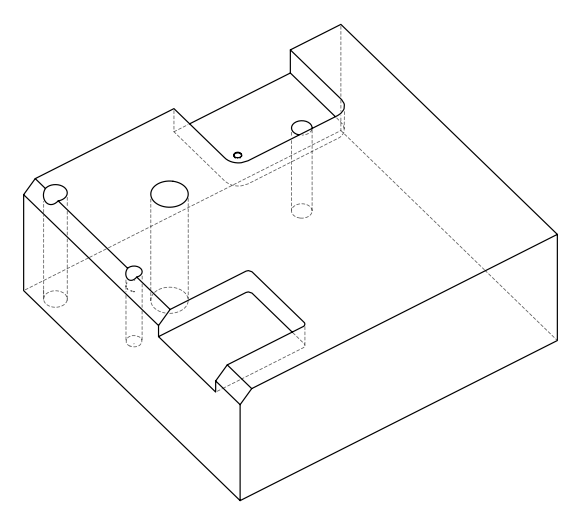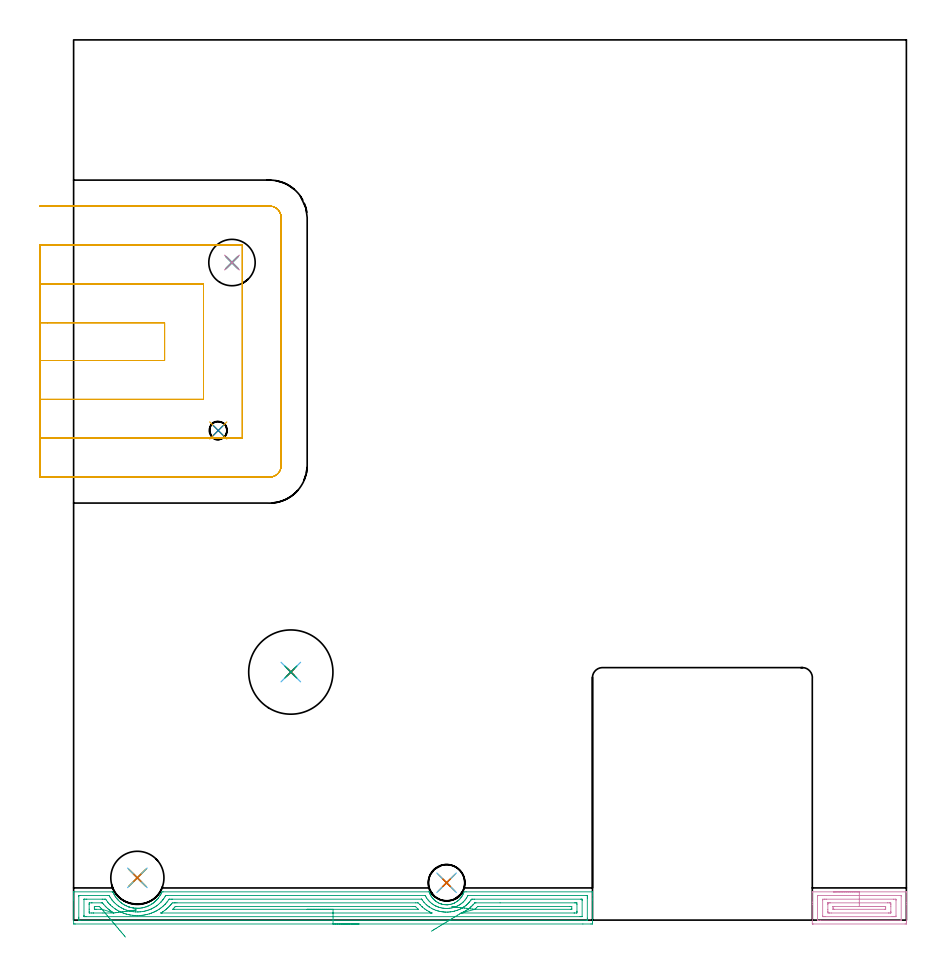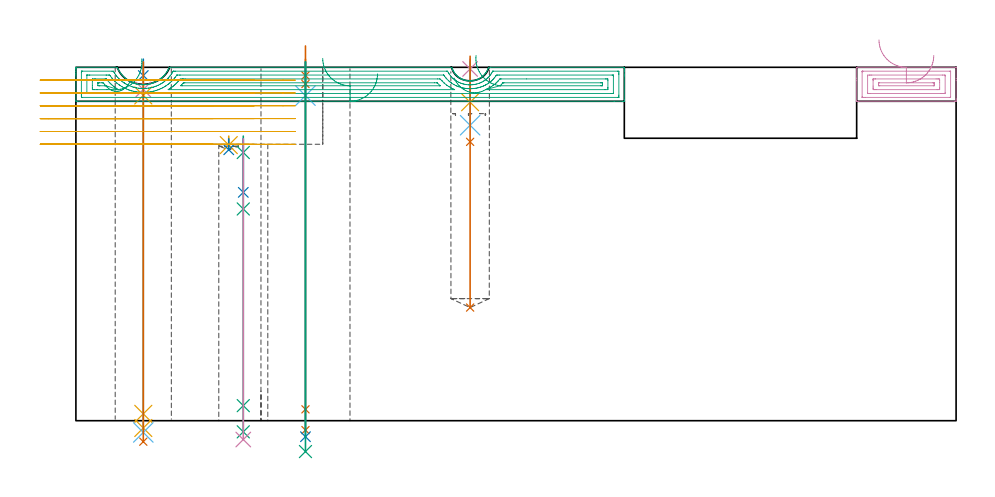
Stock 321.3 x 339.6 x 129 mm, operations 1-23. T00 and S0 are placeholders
(PLAN: 24 operations, 18 tool changes, 127 min)
(1 SPOT_DRILL | STEP1HOLE | NXT0321_9005460120000 | 0.05 min | 183 mm3)
(2 SPOT_DRILL_1 | STEP1HOLE_1 | NXT0321_9005460120000 | 0.05 min | 183 mm3)
(3 SPOT_DRILL_2 | STEP1HOLE_2 | NXT0321_9005460120000 | 0.06 min | 3352 mm3)
(4 SPOT_DRILL_3 | STEP1POCKET | NXT0321_9005460120000 | 0.03 min | 2 mm3)
(5 SPOT_DRILL_4 | STEP1POCKET_1 | NXT0321_9005460120000 | 0.03 min | 3048 mm3)
(6 DRILL_BLIND_HOLE_INTO_CENTER | STEP1HOLE | NXT0301_040 | 0.05 min | 272 mm3)
(7 GUN_DRILL_THROUGH_HOLE | STEP1HOLE | UGT0307_005 | 0.65 min | 6561 mm3)
(8 SPADE_DRILL_TO_ENLARGE_THROUGH_HOLE | STEP1HOLE | UGT0306_010 | 0.55 min | 31471 mm3)
(9 DRILL_TO_ENLARGE_THROUGH_HOLE | STEP1HOLE | UGT0301_001 | 0.57 min | 68473 mm3)
(10 DRILL_BLIND_HOLE_INTO_CENTER_1 | STEP1HOLE_1 | UGT0301_178 | 0.04 min | 106 mm3)
(11 GUN_DRILL_THROUGH_HOLE_1 | STEP1HOLE_1 | UGT0307_001 | 0.58 min | 2363 mm3)
(12 SPADE_DRILL_TO_ENLARGE_THROUGH_HOLE_1 | STEP1HOLE_1 | UGT0306_003 | 0.54 min | 13144 mm3)
(13 DRILL_TO_ENLARGE_THROUGH_HOLE_1 | STEP1HOLE_1 | UGT0301_050 | 0.56 min | 26742 mm3)
(14 DRILL_BLIND_HOLE_INTO_CENTER_2 | STEP1HOLE_2 | NXT0301_088 | 0.09 min | 1554 mm3)
(15 GUN_DRILL_THROUGH_HOLE_2 | STEP1HOLE_2 | UGT0307_008 | 0.53 min | 8025 mm3)
(16 DRILL_TO_ENLARGE_THROUGH_HOLE_2 | STEP1HOLE_2 | UGT0301_249 | 0.45 min | 19490 mm3)
(17 DRILL_BLIND_HOLE_INTO_CENTER_3 | STEP1POCKET | NXT0301_056 | 0.06 min | 659 mm3)
(18 DRILL_TO_ENLARGE_BLIND_HOLE | STEP1POCKET | UGT0301_273 | 0.09 min | 2195 mm3)
(19 GUN_DRILL_BLIND_HOLE | STEP1POCKET | UGT0307_010 | 0.49 min | 10321 mm3)
(20 DRILL_BLIND_HOLE_INTO_CENTER_4 | STEP1POCKET_1 | NXT0301_040 | 0.02 min | 57 mm3)
(21 AREA_MILL | FG_CHAMFER_SURFACE | UGT0205_001 | 8.15 min | 15574 mm3)
(22 AREA_MILL_1 | FG_CHAMFER_SURFACE_1 | UGT0205_001 | 1.67 min | 3307 mm3)
(23 MILL_SLOT | SLOT_PARTIAL_RECTANGULAR | UGT0201_136 | Follow Part, ap 5, ae 75% | 14.21 min | 302827 mm3)
(24 MILL_SLOT_1 | SLOT_PARTIAL_RECTANGULAR_1 | NXT0201_008 | Follow Part, ap 1.5, ae 75% | 97.52 min | 212760 mm3)
(TOOL NXT0321_9005460120000 | NC Spot Drill, 142deg, 12mm, Carbide, Uncoated | D12 PA142 FL30 Z2)
(TOOL NXT0301_040 | Carbide Drill 6.9mm [860.1-0690-035A1-MM 2214] | D6.9 PA140 FL53 Z2)
(TOOL UGT0307_005 | Gun Drill 8.3 mm | D8.3 PA130 FL24 Z1)
(TOOL UGT0306_010 | Spade Drill 19.5mm | D19.5 PA132 FL10 Z2)
(TOOL UGT0301_001 | Twist Drill 32.5 mm | D32.5 PA118 FL185 Z2)
(TOOL UGT0301_178 | Twist Drill 5.4 mm | D5.4 PA118 FL55 Z2)
(TOOL UGT0307_001 | Gun Drill 5 mm | D5 PA130 FL24 Z1)
(TOOL UGT0306_003 | Spade Drill 12.5mm | D12.5 PA132 FL10 Z2)
(TOOL UGT0301_050 | Twist Drill 20.5 mm | D20.5 PA118 FL145 Z2)
(TOOL NXT0301_088 | Carbide Drill 11.7mm [860.1-1170-035A1-MM 2214] | D11.7 PA140 FL55 Z2)
(TOOL UGT0307_008 | Gun Drill 11 mm | D11 PA130 FL24 Z1)
(TOOL UGT0301_249 | Twist Drill 17.9 mm | D17.9 PA118 FL130 Z2)
(TOOL NXT0301_056 | Carbide Drill 8.5mm [860.1-0850-026A1-MM 2214] | D8.5 PA140 FL47 Z2)
(TOOL UGT0301_273 | Twist Drill 14.1 mm | D14.1 PA118 FL114 Z2)
(TOOL UGT0307_010 | Gun Drill 14 mm | D14 PA130 FL24 Z1)
(TOOL UGT0205_001 | Chamfer Mill 20 x 3 x 45 deg. | D20 FL50 Z2)
(TOOL UGT0201_136 | Carbide End Mill 20.0 | D20 FL30 Z4)
(TOOL NXT0201_008 | ENDMILL 6mm [2P460-0600-NA 1630] | D6 FL26 Z6)
(OP 1 SPOT_DRILL)
G17 G21 G94 G90
T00 M6
G54
G17 G0 G90 X83.8 Y95.7 S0 M3
G43 Z139. H0
G94 G81 G98 Z126. F250. R132.
G80
M5
M2
(OP 2 SPOT_DRILL_1)
G17 G21 G94 G90
T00 M6
G54
G17 G0 G90 X24.6 Y16.3 S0 M3
G43 Z139. H0
G94 G81 G98 Z126. F250. R132.
G80
M5
M2
(OP 3 SPOT_DRILL_2)
G17 G21 G94 G90
T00 M6
G54
G17 G0 G90 X61.1 Y253.7 S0 M3
G43 Z139. H0
G94 G81 G98 Z97.9 F250. R103.9
G80
M5
M2
(OP 4 SPOT_DRILL_3)
G17 G21 G94 G90
T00 M6
G54
G17 G0 G90 X143.9 Y14.4 S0 M3
G43 Z139. H0
G94 G81 G98 Z128.397 F250. R132.
G80
M5
M2
(OP 5 SPOT_DRILL_4)
G17 G21 G94 G90
T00 M6
G54
G17 G0 G90 X55.8 Y188.9 S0 M3
G43 Z139. H0
G94 G81 G98 Z100.603 F250. R103.9
G80
M5
M2
(OP 6 DRILL_BLIND_HOLE_INTO_CENTER)
G17 G21 G94 G90
T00 M6
G54
G17 G0 G90 X83.8 Y95.7 S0 M3
G43 Z139. H1
G94 G81 G98 Z118.65 F250. R131.
G80
M5
M2
(OP 7 GUN_DRILL_THROUGH_HOLE)
G17 G21 G94 G90
T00 M6
G54
G17 G0 G90 X83.8 Y95.7 M8
G43 Z139. H0
Z136.8
S716 M3
G94 G1 Z122.915 F125. M26
G4 X.084
Z4.15 F250.
G4 X.084
Z-3.435 F125.
G4 X.084
M5
M9
G0 Z136.8
Z139.
M2
(OP 8 SPADE_DRILL_TO_ENLARGE_THROUGH_HOLE)
G17 G21 G94 G90
T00 M6
G54
G17 G0 G90 X83.8 Y95.7 S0 M3
G43 Z139. H0
G94 G73 G98 Z-5.841 F250. Q19.263 R131.
G80
M5
M2
(OP 9 DRILL_TO_ENLARGE_THROUGH_HOLE)
G17 G21 G94 G90
T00 M6
G54
G17 G0 G90 X83.8 Y95.7 S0 M3
G43 Z139. H0
G94 G73 G98 Z-11.264 F250. Q28.053 R131.
G80
M5
M2
(OP 10 DRILL_BLIND_HOLE_INTO_CENTER_1)
G17 G21 G94 G90
T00 M6
G54
G17 G0 G90 X24.6 Y16.3 S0 M3
G43 Z139. H0
G94 G81 G98 Z120.9 F250. R131.
G80
M5
M2
(OP 11 GUN_DRILL_THROUGH_HOLE_1)
G17 G21 G94 G90
T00 M6
G54
G17 G0 G90 X24.6 Y16.3 M8
G43 Z139. H0
Z127.322
S716 M3
G94 G1 Z118.736 F125. M26
G4 X.084
Z2.5 F250.
G4 X.084
Z-2.666 F125.
G4 X.084
M5
M9
G0 Z127.322
Z139.
M2
(OP 12 SPADE_DRILL_TO_ENLARGE_THROUGH_HOLE_1)
G17 G21 G94 G90
T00 M6
G54
G17 G0 G90 X24.6 Y16.3 S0 M3
G43 Z139. H0
G94 G73 G98 Z-4.283 F250. Q12.117 R131.
G80
M5
M2
(OP 13 DRILL_TO_ENLARGE_THROUGH_HOLE_1)
G17 G21 G94 G90
T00 M6
G54
G17 G0 G90 X24.6 Y16.3 S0 M3
G43 Z139. H0
G94 G73 G98 Z-7.659 F250. Q19.523 R131.
G80
M5
M2
(OP 14 DRILL_BLIND_HOLE_INTO_CENTER_2)
G17 G21 G94 G90
T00 M6
G54
G17 G0 G90 X61.1 Y253.7 S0 M3
G43 Z139. H1
G94 G81 G98 Z83.35 F250. R102.9
G80
M5
M2
(OP 15 GUN_DRILL_THROUGH_HOLE_2)
G17 G21 G94 G90
T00 M6
G54
G17 G0 G90 X61.1 Y253.7 M8
G43 Z139. H0
Z96.763
S716 M3
G94 G1 Z77.287 F125. M26
G4 X.084
Z5.5 F250.
G4 X.084
Z-4.065 F125.
G4 X.084
M5
M9
G0 Z96.763
Z139.
M2
(OP 16 DRILL_TO_ENLARGE_THROUGH_HOLE_2)
G17 G21 G94 G90
T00 M6
G54
G17 G0 G90 X61.1 Y253.7 S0 M3
G43 Z139. H0
G94 G73 G98 Z-6.878 F250. Q15.397 R102.9
G80
M5
M2
(OP 17 DRILL_BLIND_HOLE_INTO_CENTER_3)
G17 G21 G94 G90
T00 M6
G54
G17 G0 G90 X143.9 Y14.4 S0 M3
G43 Z139. H1
G94 G81 G98 Z116.25 F250. R131.
G80
M5
M2
(OP 18 DRILL_TO_ENLARGE_BLIND_HOLE)
G17 G21 G94 G90
T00 M6
G54
G17 G0 G90 X143.9 Y14.4 S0 M3
G43 Z139. H0
G94 G81 G98 Z107.85 F250. R131.
G80
M5
M2
(OP 19 GUN_DRILL_BLIND_HOLE)
G17 G21 G94 G90
T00 M6
G54
G17 G0 G90 X143.9 Y14.4 M8
G43 Z139. H0
Z133.056
S716 M3
G94 G1 Z101.792 F125. M26
G4 X.084
Z41.3 F250.
G4 X.084
G0 Z41.4
M5
M9
Z133.056
Z139.
M2
(OP 20 DRILL_BLIND_HOLE_INTO_CENTER_4)
G17 G21 G94 G90
T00 M6
G54
G17 G0 G90 X55.8 Y188.9 S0 M3
G43 Z139. H1
G94 G81 G98 Z98.9 F250. R102.9
G80
M5
M2
(OP 21 AREA_MILL)
G17 G21 G94 G90
T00 M6
G54
G17 G0 G90 X110.1 Y-1.5 S1061 M3
G43 Z139. H0
Z126.6
G94 G1 X110.062 Z125.728 F250.
X109.948 Z124.864
X109.759 Z124.012
X109.497 Z123.18
X109.163 Z122.374
X108.76 Z121.6
X108.291 Z120.864
X107.76 Z120.172
X107.171 Z119.529
X106.528 Z118.94
X105.836 Z118.408
X105.1 Z117.94
X104.326 Z117.537
X103.52 Z117.203
X102.688 Z116.941
X101.836 Z116.752
X100.972 Z116.638
X100.1 Z116.6
X0.604
X0.177 Y-1.496 Z116.602
X0.01 Y-1.492 Z116.606
X0. Y-1.321 Z116.776
X0.004 Y7.788 Z125.882
X0.005 Y8.368 Z126.465
Y8.671 Z126.767
Y9.251 Z127.348
Y9.553 Z127.648
X0.006 Y10.155 Z128.254
Y10.435 Z128.535
Y10.584 Z128.684
X0.016 Y10.846 Z128.939
X0.035 Y10.894 Z128.986
X0.039 Y10.897 Z128.989
X0.158 Y10.9 Z129.
X14.881
X15.114 Y10.896 Z128.989
X15.188 Y10.745 Z128.842
X15.271 Y10.565 Z128.664
X15.472 Y10.149 Z128.249
X15.655 Y9.806 Z127.906
X15.849 Y9.469 Z127.568
X15.973 Y9.271 Z127.371
X16.28 Y8.828 Z126.928
X16.604 Y8.394 Z126.493
X16.74 Y8.224 Z126.32
X16.868 Y8.08 Z126.179
X16.964 Y7.973 Z126.073
X17.061 Y7.864 Z125.964
X17.133 Y7.788 Z125.888
X17.393 Y7.516 Z125.616
X17.632 Y7.286 Z125.386
X18.012 Y6.957 Z125.055
X18.402 Y6.639 Z124.739
X18.524 Y6.549 Z124.649
X18.832 Y6.339 Z124.439
X18.966 Y6.248 Z124.347
X19.415 Y5.963 Z124.063
X19.789 Y5.754 Z123.851
X19.92 Y5.686 Z123.785
X20.038 Y5.626 Z123.725
X20.235 Y5.532 Z123.63
X20.307 Y5.498 Z123.595
X20.75 Y5.308 Z123.407
X20.925 Y5.241 Z123.341
X21.128 Y5.165 Z123.262
X21.189 Y5.141 Z123.24
X21.198 Y5.137 Z123.236
X21.32 Y5.098 Z123.196
X21.425 Y5.066 Z123.159
X21.603 Y5.005 Z123.102
X22.02 Y4.883 Z122.98
X22.09 Y4.866 Z122.964
X22.174 Y4.847 Z122.946
X22.535 Y4.768 Z122.867
X22.832 Y4.713 Z122.813
X22.981 Y4.686 Z122.785
X23.085 Y4.672 Z122.771
X23.427 Y4.626 Z122.722
X23.805 Y4.594 Z122.682
X23.873 Y4.587 Z122.676
X24.022 Y4.579 Z122.669
X24.215 Y4.57 Z122.658
X24.319 Y4.563 Z122.656
X24.368 Y4.562 Z122.657
X24.399 Y4.561
X24.633 Y4.56 Z122.653
X24.711 Z122.654
X24.764 Z122.653
X24.921 Y4.569 Z122.655
X25.211 Y4.577 Z122.672
X25.656 Y4.614 Z122.708
X26.102 Y4.67 Z122.766
X26.482 Y4.736 Z122.831
X26.548 Y4.747 Z122.843
X27.014 Y4.847 Z122.945
X27.188 Y4.885 Z122.982
X27.439 Y4.959 Z123.053
X27.887 Y5.101 Z123.197
X28. Y5.141 Z123.239
X28.096 Y5.176 Z123.274
X28.267 Y5.239 Z123.335
X28.331 Y5.262 Z123.359
X28.654 Y5.397 Z123.496
X28.779 Y5.449 Z123.549
X29.222 Y5.657 Z123.754
X29.426 Y5.761 Z123.861
X30.114 Y6.166 Z124.265
X30.205 Y6.227 Z124.326
X30.459 Y6.396 Z124.495
X30.673 Y6.55 Z124.649
X30.797 Y6.639 Z124.738
X30.96 Y6.767 Z124.867
X31.005 Y6.803 Z124.902
X31.123 Y6.906 Z125.002
X31.241 Y7.006 Z125.105
X31.371 Y7.117 Z125.216
X31.413 Y7.154 Z125.252
X31.462 Y7.2 Z125.296
X31.538 Y7.269 Z125.368
X31.809 Y7.517 Z125.615
X31.836 Y7.544 Z125.643
X31.897 Y7.605 Z125.704
X32.008 Y7.726 Z125.825
X32.064 Y7.788 Z125.884
X32.133 Y7.864 Z125.962
X32.253 Y7.994 Z126.093
X32.595 Y8.394 Z126.493
X32.728 Y8.564 Z126.662
X32.788 Y8.64 Z126.738
X33.222 Y9.271 Z127.371
X33.396 Y9.553 Z127.652
X33.46 Y9.656 Z127.755
X33.621 Y9.941 Z128.041
X33.68 Y10.046 Z128.146
X33.731 Y10.149 Z128.249
X34.001 Y10.725 Z128.823
X34.078 Y10.894 Z128.992
X34.513 Y10.9 Z129.
X137.132
X137.184 Y10.895 Z128.992
X137.21 Y10.842 Z128.939
X137.262 Y10.697 Z128.796
X137.316 Y10.541 Z128.64
X137.472 Y10.15 Z128.247
X137.546 Y9.994 Z128.09
X137.609 Y9.862 Z127.96
X137.682 Y9.706 Z127.805
X137.792 Y9.505 Z127.604
X137.919 Y9.271 Z127.371
X137.991 Y9.153 Z127.253
X138.261 Y8.768 Z126.867
X138.549 Y8.394 Z126.493
X138.712 Y8.208 Z126.305
X138.85 Y8.058 Z126.158
X138.882 Y8.024 Z126.124
X139.153 Y7.766 Z125.864
X139.214 Y7.711 Z125.809
X139.432 Y7.517 Z125.616
X139.6 Y7.38 Z125.48
X139.711 Y7.298 Z125.397
X139.774 Y7.251 Z125.35
X139.851 Y7.2 Z125.298
X140.212 Y6.963 Z125.061
X140.665 Y6.698 Z124.795
X140.702 Y6.679 Z124.776
X140.775 Y6.64 Z124.738
X141.163 Y6.465 Z124.564
X141.249 Y6.432 Z124.531
X141.557 Y6.311 Z124.41
X141.772 Y6.244 Z124.343
X141.894 Y6.206 Z124.305
X142.001 Y6.174 Z124.27
X142.448 Y6.064 Z124.157
X142.486 Y6.058 Z124.15
X142.664 Y6.024 Z124.121
X142.838 Y5.992 Z124.09
X142.893 Y5.982 Z124.08
X143.34 Y5.931 Z124.026
X143.73 Y5.91 Z124.003
X143.874 Y5.911 Z124.001
X144.12 Y5.908 Z124.004
X144.231 Y5.912 Z124.011
X144.251 Y5.913 Z124.013
X144.678 Y5.954 Z124.05
X144.717 Y5.96 Z124.056
X145.123 Y6.016 Z124.116
X145.571 Y6.111 Z124.21
X146.015 Y6.236 Z124.335
X146.463 Y6.398 Z124.495
X146.502 Y6.415 Z124.511
X146.906 Y6.582 Z124.682
X146.948 Y6.602 Z124.702
X147.025 Y6.639 Z124.738
X147.416 Y6.858 Z124.955
X147.798 Y7.094 Z125.19
X147.947 Y7.2 Z125.297
X148.087 Y7.299 Z125.397
X148.286 Y7.455 Z125.554
X148.365 Y7.517 Z125.616
X148.689 Y7.802 Z125.9
X148.977 Y8.091 Z126.191
X149.179 Y8.317 Z126.416
X149.248 Y8.394 Z126.493
X149.293 Y8.452 Z126.551
X149.464 Y8.671 Z126.767
X149.581 Y8.817 Z126.916
X149.631 Y8.894 Z126.994
X149.77 Y9.112 Z127.207
X149.875 Y9.273 Z127.369
X150.118 Y9.705 Z127.805
X150.22 Y9.921 Z128.02
X150.328 Y10.149 Z128.248
X150.472 Y10.5 Z128.597
X150.517 Y10.63 Z128.729
X150.609 Y10.894 Z128.992
X151.41 Y10.9 Z129.
X200.042
X200.192 Y10.897 Z128.988
X200.193 Y10.892 Z128.983
X200.2 Y10.572 Z128.671
Y10.177 Z128.276
Y9.553 Z127.648
Y8.359 Z126.456
Y7.788 Z125.882
Y-1.036 Z117.062
X200.197 Y-1.324 Z116.774
X200.19 Y-1.492 Z116.605
X200.02 Y-1.499 Z116.599
X199.596 Y-1.5 Z116.6
X196.487
X100.1
Y-0.086 Z118.014
X2.389 Y-0.085 Z118.015
X2.319
X2.017 Y-0.079 Z118.021
X2.011 Y0.018 Z118.118
X2.004 Y0.228 Z118.328
X2.002 Y0.729 Z118.829
X2.001 Y1.112 Z119.212
X2.006 Y9.049 Z127.149
X2.013 Y9.429 Z127.529
X2.015 Y9.475 Z127.575
X2.031 Y9.479 Z127.579
X2.08 Y9.482 Z127.582
X2.183 Y9.484 Z127.584
X2.389 Y9.486 Z127.586
X2.457
X13.165 Y9.485 Z127.585
X13.577 Y9.481 Z127.581
X13.673 Y9.479 Z127.579
X13.861 Y9.166 Z127.266
X13.989 Y8.953 Z127.053
X14.173 Y8.671 Z126.771
X14.551 Y8.115 Z126.215
X14.797 Y7.788 Z125.888
X14.881 Y7.68 Z125.78
X15.245 Y7.261 Z125.361
X15.573 Y6.906 Z125.006
X15.774 Y6.698 Z124.798
X16.124 Y6.367 Z124.467
X16.518 Y6.024 Z124.124
X16.666 Y5.902 Z124.002
X17.224 Y5.471 Z123.571
X17.558 Y5.243 Z123.343
X17.597 Y5.218 Z123.318
X17.719 Y5.141 Z123.241
X18.172 Y4.865 Z122.965
X18.451 Y4.707 Z122.807
X18.745 Y4.55 Z122.65
X19.337 Y4.259 Z122.359
X19.348 Y4.254 Z122.354
X20.235 Y3.905 Z122.005
X20.778 Y3.722 Z121.822
X21.128 Y3.619 Z121.719
X21.509 Y3.519 Z121.619
X22.011 Y3.403 Z121.503
X22.155 Y3.376 Z121.476
X22.912 Y3.26 Z121.36
X23.048 Y3.242 Z121.342
X23.805 Y3.174 Z121.274
X24.021 Y3.163 Z121.263
X24.697 Y3.15 Z121.25
X24.923 Y3.153 Z121.253
X25.589 Y3.189 Z121.289
X25.765 Y3.203 Z121.303
X26.482 Y3.284 Z121.384
X26.564 Y3.296 Z121.396
X27.044 Y3.376 Z121.476
X27.414 Y3.454 Z121.554
X27.817 Y3.549 Z121.649
X28.135 Y3.636 Z121.736
X28.267 Y3.674 Z121.774
X28.712 Y3.819 Z121.919
X29.159 Y3.979 Z122.079
X29.363 Y4.057 Z122.157
X29.852 Y4.259 Z122.359
X30.014 Y4.332 Z122.432
X30.051 Y4.35 Z122.45
X30.583 Y4.616 Z122.716
X30.944 Y4.819 Z122.919
X31.148 Y4.939 Z123.039
X31.482 Y5.141 Z123.241
X31.695 Y5.28 Z123.38
X31.836 Y5.376 Z123.476
X32.213 Y5.65 Z123.75
X32.685 Y6.024 Z124.124
X32.728 Y6.059 Z124.159
X33.175 Y6.464 Z124.564
X33.621 Y6.885 Z124.985
X33.631 Y6.896 Z124.996
X33.64 Y6.906 Z125.006
X34.044 Y7.369 Z125.469
X34.403 Y7.788 Z125.888
X34.452 Y7.848 Z125.948
X34.513 Y7.926 Z126.026
X34.819 Y8.368 Z126.468
X35.022 Y8.671 Z126.771
X35.17 Y8.903 Z127.003
X35.405 Y9.287 Z127.387
X35.508 Y9.452 Z127.552
X35.531 Y9.479 Z127.579
X35.577 Y9.481 Z127.581
X35.679 Y9.484 Z127.584
X35.885 Y9.485 Z127.585
X36.298 Y9.486 Z127.586
X135.348 Y9.485 Z127.585
X135.417 Y9.484 Z127.584
X135.592 Y9.479 Z127.579
X135.674 Y9.47 Z127.57
X135.945 Y8.963 Z127.063
X136.117 Y8.671 Z126.771
X136.24 Y8.477 Z126.577
X136.749 Y7.788 Z125.888
X137.132 Y7.344 Z125.444
X137.577 Y6.906 Z125.006
X138.025 Y6.516 Z124.616
X138.306 Y6.3 Z124.4
X138.712 Y6.024 Z124.124
X138.917 Y5.893 Z123.993
X139.259 Y5.686 Z123.786
X139.647 Y5.479 Z123.579
X139.809 Y5.4 Z123.5
X139.916 Y5.351 Z123.451
X139.99 Y5.32 Z123.42
X140.425 Y5.141 Z123.241
X140.702 Y5.04 Z123.14
X140.859 Y4.985 Z123.085
X141.299 Y4.855 Z122.955
X141.594 Y4.782 Z122.882
X142.062 Y4.678 Z122.778
X142.486 Y4.604 Z122.704
X142.65 Y4.583 Z122.683
X143.246 Y4.522 Z122.622
X143.379 Y4.513 Z122.613
X143.707 Y4.499 Z122.599
X144.028
X144.271 Y4.503 Z122.603
X144.868 Y4.551 Z122.651
X145.163 Y4.586 Z122.686
X145.651 Y4.659 Z122.759
X146.056 Y4.744 Z122.844
X146.377 Y4.823 Z122.923
X146.948 Y4.992 Z123.092
X147.061 Y5.03 Z123.13
X147.373 Y5.141 Z123.241
X147.706 Y5.274 Z123.374
X147.761 Y5.298 Z123.398
X147.84 Y5.333 Z123.433
X148.206 Y5.503 Z123.603
X148.733 Y5.799 Z123.899
X148.874 Y5.884 Z123.984
X149.094 Y6.024 Z124.124
X149.406 Y6.24 Z124.34
X149.625 Y6.402 Z124.502
X149.907 Y6.627 Z124.727
X150.225 Y6.906 Z125.006
X150.375 Y7.046 Z125.146
X150.517 Y7.188 Z125.288
X150.806 Y7.503 Z125.603
X151.049 Y7.788 Z125.888
X151.208 Y7.988 Z126.088
X151.41 Y8.253 Z126.353
X151.575 Y8.507 Z126.607
X151.675 Y8.671 Z126.771
X151.903 Y9.065 Z127.165
X152.13 Y9.478 Z127.578
X152.149 Y9.48 Z127.58
X152.199 Y9.483 Z127.583
X152.302 Y9.485 Z127.585
X152.37 Y9.486 Z127.586
X197.811 Y9.485 Z127.585
X197.881
X198.183 Y9.479 Z127.579
X198.19 Y9.381 Z127.481
X198.197 Y9.172 Z127.272
X198.199 Y8.671 Z126.771
X198.2 Y8.287 Z126.387
Y0.729 Z118.829
X198.198 Y0.347 Z118.447
X198.19 Y-0.039 Z118.061
X198.188 Y-0.08 Z118.02
X198.171 Y-0.081 Z118.019
X198.12 Y-0.084 Z118.016
X198.018 Y-0.085 Z118.015
X197.811 Y-0.086 Z118.014
X100.1
Y1.328 Z119.428
X4.78 Y1.329 Z119.429
X4.173 Y1.331 Z119.431
X4.078 Y1.333 Z119.433
X4.011 Y1.335 Z119.435
X4.008 Y1.442 Z119.542
X4.004 Y1.612 Z119.712
X4.002 Y1.781 Z119.881
X4.005 Y7.955 Z126.055
X4.009 Y8.011 Z126.111
X4.014 Y8.054 Z126.154
X4.02 Y8.065 Z126.165
X4.031 Y8.066 Z126.166
X4.173 Y8.069 Z126.169
X4.779 Y8.071 Z126.171
X5.066 Y8.072 Z126.172
X11.026 Y8.071 Z126.171
X11.312
X11.92 Y8.07 Z126.17
X12.204 Y8.067 Z126.167
X12.341 Y8.064 Z126.164
X12.403 Y7.985 Z126.085
X12.549 Y7.788 Z125.888
X13.097 Y7.042 Z125.142
X13.21 Y6.906 Z125.006
X13.571 Y6.488 Z124.588
X13.989 Y6.027 Z124.127
X14.058 Y5.955 Z124.055
X14.154 Y5.86 Z123.96
X14.246 Y5.769 Z123.869
X14.881 Y5.199 Z123.299
X14.952 Y5.141 Z123.241
X15.774 Y4.506 Z122.606
X15.919 Y4.402 Z122.502
X16.13 Y4.259 Z122.359
X16.666 Y3.918 Z122.018
X16.929 Y3.757 Z121.857
X17.5 Y3.434 Z121.534
X17.558 Y3.404 Z121.504
X17.614 Y3.376 Z121.476
X18.183 Y3.112 Z121.212
X18.451 Y2.996 Z121.096
X19.109 Y2.726 Z120.826
X19.343 Y2.639 Z120.739
X19.763 Y2.494 Z120.594
X20.235 Y2.349 Z120.449
X20.443 Y2.289 Z120.389
X21.128 Y2.122 Z120.222
X21.604 Y2.023 Z120.123
X22.02 Y1.955 Z120.055
X22.668 Y1.854 Z119.954
X22.912 Y1.829 Z119.929
X23.651 Y1.764 Z119.864
X23.805 Y1.756 Z119.856
X24.572 Y1.735 Z119.835
X24.697 Y1.736 Z119.836
X25.438 Y1.761 Z119.861
X25.589 Y1.771 Z119.871
X26.263 Y1.828 Z119.928
X26.482 Y1.853 Z119.953
X27.054 Y1.928 Z120.028
X27.374 Y1.984 Z120.084
X27.806 Y2.067 Z120.167
X28.267 Y2.167 Z120.267
X28.535 Y2.229 Z120.329
X29.159 Y2.405 Z120.505
X29.228 Y2.425 Z120.525
X29.442 Y2.494 Z120.594
X29.891 Y2.653 Z120.753
X30.051 Y2.713 Z120.813
X30.53 Y2.903 Z121.003
X30.944 Y3.079 Z121.179
X31.149 Y3.173 Z121.273
X31.578 Y3.376 Z121.476
X31.749 Y3.463 Z121.563
X31.836 Y3.51 Z121.61
X32.313 Y3.787 Z121.887
X32.728 Y4.033 Z122.133
X32.868 Y4.121 Z122.221
X33.074 Y4.259 Z122.359
X33.621 Y4.645 Z122.745
X33.9 Y4.865 Z122.965
X34.243 Y5.141 Z123.241
X34.388 Y5.264 Z123.364
X34.513 Y5.375 Z123.475
X34.851 Y5.689 Z123.789
X35.2 Y6.024 Z124.124
X35.302 Y6.126 Z124.226
X35.405 Y6.236 Z124.336
X35.72 Y6.595 Z124.695
X35.987 Y6.906 Z125.006
X36.127 Y7.075 Z125.175
X36.298 Y7.291 Z125.391
X36.793 Y7.985 Z126.085
X36.84 Y8.049 Z126.149
X36.867 Y8.065 Z126.165
X36.908 Y8.067 Z126.167
X37.19 Y8.07 Z126.17
X37.796 Y8.071 Z126.171
X38.082 Y8.072 Z126.172
X134.169 Y8.071 Z126.171
X134.24 Y8.07 Z126.17
X134.275 Y8.067 Z126.167
X134.287 Y8.065 Z126.165
X134.484 Y7.788 Z125.888
X134.561 Y7.684 Z125.784
X135.023 Y7.074 Z125.174
X135.165 Y6.906 Z125.006
X135.348 Y6.697 Z124.797
X136.014 Y6.024 Z124.124
X136.24 Y5.824 Z123.924
X136.616 Y5.51 Z123.61
X136.837 Y5.34 Z123.44
X137.113 Y5.141 Z123.241
X137.132 Y5.128 Z123.228
X137.174 Y5.1 Z123.2
X138.025 Y4.58 Z122.68
X138.632 Y4.259 Z122.359
X138.917 Y4.13 Z122.23
X139.15 Y4.029 Z122.129
X139.809 Y3.774 Z121.874
X140.528 Y3.548 Z121.648
X140.702 Y3.503 Z121.603
X141.222 Y3.376 Z121.476
X141.594 Y3.3 Z121.4
X141.69 Y3.282 Z121.382
X142.129 Y3.212 Z121.312
X142.486 Y3.169 Z121.269
X142.722 Y3.143 Z121.243
X143.07 Y3.113 Z121.213
X143.379 Y3.097 Z121.197
X143.673 Y3.085 Z121.185
X144.271 Y3.088 Z121.188
X144.549 Y3.102 Z121.202
X145.163 Y3.152 Z121.252
X145.366 Y3.176 Z121.276
X146.056 Y3.272 Z121.372
X146.146 Y3.287 Z121.387
X146.595 Y3.376 Z121.476
X146.879 Y3.445 Z121.545
X146.948 Y3.463 Z121.563
X147.57 Y3.643 Z121.743
X147.84 Y3.727 Z121.827
X148.235 Y3.869 Z121.969
X148.733 Y4.065 Z122.165
X148.869 Y4.123 Z122.223
X149.17 Y4.259 Z122.359
X149.471 Y4.411 Z122.511
X149.625 Y4.494 Z122.594
X150.039 Y4.731 Z122.831
X150.517 Y5.025 Z123.125
X150.588 Y5.072 Z123.172
X150.686 Y5.141 Z123.241
X151.098 Y5.447 Z123.547
X151.41 Y5.692 Z123.792
X151.59 Y5.846 Z123.946
X151.788 Y6.024 Z124.124
X152.048 Y6.274 Z124.374
X152.302 Y6.531 Z124.631
X152.481 Y6.729 Z124.829
X152.633 Y6.906 Z125.006
X152.884 Y7.212 Z125.312
X153.194 Y7.611 Z125.711
X153.268 Y7.716 Z125.816
X153.319 Y7.788 Z125.888
X153.52 Y8.064 Z126.164
X153.803 Y8.069 Z126.169
X154.087 Y8.07 Z126.17
X154.693 Y8.071 Z126.171
X195.741
X196.027 Y8.069 Z126.169
X196.122 Y8.067 Z126.167
X196.189 Y8.065 Z126.165
X196.193 Y7.959 Z126.059
X196.198 Y7.788 Z125.888
X196.2 Y7.617 Z125.717
X196.199 Y1.442 Z119.542
X196.195 Y1.384 Z119.484
X196.19 Y1.342 Z119.442
X196.168 Y1.335 Z119.435
X196.027 Y1.333 Z119.433
X195.42 Y1.329 Z119.429
X100.1 Y1.328 Z119.428
Y2.743 Z120.843
X34.261
X33.99 Y2.745 Z120.845
X33.73 Y2.748 Z120.848
X33.704 Y2.75 Z120.85
X33.711 Y2.756 Z120.856
X33.759 Y2.789 Z120.889
X34.038 Y2.963 Z121.063
X34.267 Y3.11 Z121.21
X34.513 Y3.27 Z121.37
X34.576 Y3.314 Z121.414
X34.665 Y3.376 Z121.476
X35.091 Y3.687 Z121.787
X35.405 Y3.929 Z122.029
X35.589 Y4.077 Z122.177
X35.806 Y4.259 Z122.359
X36.067 Y4.487 Z122.587
X36.298 Y4.694 Z122.794
X36.529 Y4.912 Z123.012
X36.764 Y5.141 Z123.241
X36.974 Y5.355 Z123.455
X37.19 Y5.586 Z123.686
X37.396 Y5.819 Z123.919
X37.572 Y6.024 Z124.124
X37.803 Y6.3 Z124.4
X38.082 Y6.639 Z124.739
X38.718 Y6.653 Z124.753
X38.975 Y6.656 Z124.756
X39.226 Y6.657 Z124.757
X39.867
X132.03
X132.67 Y6.653 Z124.753
X132.929 Y6.65 Z124.75
X133.563 Y6.036 Z124.136
X133.574 Y6.024 Z124.124
X133.646 Y5.941 Z124.041
X134.441 Y5.141 Z123.241
X134.455 Y5.127 Z123.227
X134.578 Y5.02 Z123.12
X135.348 Y4.396 Z122.496
X135.541 Y4.259 Z122.359
X136.24 Y3.806 Z121.906
X136.958 Y3.376 Z121.476
X137.132 Y3.279 Z121.379
X137.344 Y3.167 Z121.267
X137.777 Y2.968 Z121.068
X138.255 Y2.751 Z120.851
X138.245 Y2.749 Z120.849
X138.187 Y2.746 Z120.846
X138.025 Y2.744 Z120.844
X137.773 Y2.743 Z120.843
X137.594
X100.1
Y4.157 Z122.257
X38.872
X38.665 Y4.159 Z122.259
X38.27 Y4.164 Z122.264
X38.35 Y4.259 Z122.359
X38.649 Y4.581 Z122.681
X38.975 Y4.933 Z123.033
X39.161 Y5.141 Z123.241
X39.232 Y5.217 Z123.317
X39.247 Y5.231 Z123.331
X39.318 Y5.236 Z123.336
X39.455 Y5.24 Z123.34
X39.661 Y5.243 Z123.343
X39.764
X130.886
X131.676 Y5.242 Z123.342
X131.778 Y5.24 Z123.34
X131.876 Y5.236 Z123.336
X131.985 Y5.141 Z123.241
X132.951 Y4.186 Z122.286
X132.969 Y4.166 Z122.266
X132.944 Y4.163 Z122.263
X132.877 Y4.159 Z122.259
X132.773 Y4.157 Z122.257
X132.67
X100.1
X99.228 Z122.295
X98.363 Z122.409
X97.512 Z122.598
X96.68 Z122.86
X95.874 Z123.194
X95.1 Z123.597
X94.364 Z124.065
X93.672 Z124.596
X93.029 Z125.186
X92.44 Z125.829
X91.908 Z126.521
X91.44 Z127.257
X91.037 Z128.031
X90.703 Z128.837
X90.441 Z129.669
X90.252 Z130.52
X90.138 Z131.385
X90.1 Z132.257
G0 Z139.
X138.039 Y-4.287
Z125.091
G1 X138.411 Y-4.059 Z124.336
X138.839 Y-3.798 Z123.622
X139.318 Y-3.505 Z122.954
X139.844 Y-3.183 Z122.338
X140.415 Y-2.834 Z121.778
X141.025 Y-2.461 Z121.278
X141.67 Y-2.067 Z120.842
X142.345 Y-1.655 Z120.474
X143.044 Y-1.227 Z120.177
X143.763 Y-0.787 Z119.951
X144.497 Y-0.339 Z119.801
X145.238 Y0.114 Z119.725
X145.982 Y0.569 Z119.726
X146.724 Y1.023 Z119.803
X147.457 Y1.471 Z119.955
X148.176 Y1.91 Z120.181
X148.875 Y2.337 Z120.48
X149.549 Y2.75 Z120.85
X149.595 Y2.778 Z120.878
X149.603 Y2.782 Z120.882
X149.625 Y2.792 Z120.892
X150.033 Y2.973 Z121.073
X150.317 Y3.102 Z121.202
X150.517 Y3.198 Z121.298
X150.636 Y3.259 Z121.359
X150.855 Y3.376 Z121.476
X151.206 Y3.578 Z121.678
X151.41 Y3.699 Z121.799
X151.756 Y3.916 Z122.016
X152.267 Y4.259 Z122.359
X152.287 Y4.273 Z122.373
X152.302 Y4.284 Z122.384
X152.788 Y4.661 Z122.761
X153.194 Y4.996 Z123.096
X153.272 Y5.064 Z123.164
X153.356 Y5.141 Z123.241
X153.723 Y5.501 Z123.601
X154.087 Y5.873 Z123.973
X154.159 Y5.952 Z124.052
X154.221 Y6.024 Z124.124
X154.746 Y6.646 Z124.746
X154.82 Y6.65 Z124.75
X154.979 Y6.654 Z124.754
X155.231 Y6.656 Z124.756
X164.537 Y6.657 Z124.757
X193.35
X193.603 Y6.655 Z124.755
X194.085 Y6.65 Z124.75
X194.19 Y6.639 Z124.739
X194.2 Y6.024 Z124.124
Y3.418 Z121.518
Y3.376 Z121.476
X194.194 Y2.956 Z121.056
X194.19 Y2.753 Z120.853
X193.984 Y2.749 Z120.849
X193.35 Y2.744 Z120.844
X193.098 Y2.743 Z120.843
X150.266
X149.988 Y2.744 Z120.844
X149.625 Y2.748 Z120.848
X149.549 Y2.75 Z120.85
X154.836 Y4.168 Z122.268
X154.954 Y4.284 Z122.384
X154.979 Y4.308 Z122.408
X155.398 Y4.727 Z122.827
X155.871 Y5.214 Z123.314
X155.902 Y5.236 Z123.336
X155.922 Y5.239 Z123.339
X155.97 Y5.242 Z123.342
X156.069 Y5.243 Z123.343
X156.266
X191.565
X191.668 Y5.242 Z123.342
X191.874 Y5.236 Z123.336
X192.19 Y5.224 Z123.324
X192.192 Y5.141 Z123.241
X192.199 Y4.514 Z122.614
X192.197 Y4.259 Z122.359
X192.193 Y4.181 Z122.281
X192.191 Y4.167 Z122.267
X192.114 Y4.163 Z122.263
X191.977 Y4.159 Z122.259
X191.771 Y4.157 Z122.257
X191.668
X155.082
X154.979 Y4.159 Z122.259
X154.877 Y4.164 Z122.264
X154.836 Y4.168 Z122.268
X153.98 Y4.265 Z122.404
X153.138 Y4.36 Z122.613
X152.318 Y4.453 Z122.896
X151.526 Y4.543 Z123.25
X150.767 Y4.629 Z123.671
X150.047 Y4.71 Z124.158
X149.373 Y4.786 Z124.706
X148.748 Y4.857 Z125.311
X148.179 Y4.921 Z125.968
X147.668 Y4.979 Z126.673
X147.22 Y5.029 Z127.421
X146.839 Y5.073 Z128.204
X146.527 Y5.108 Z129.018
X146.287 Y5.135 Z129.856
X146.12 Y5.154 Z130.712
X146.028 Y5.164 Z131.58
X146.012 Y5.166 Z132.452
X146.071 Y5.159 Z133.322
G0 Z139.
X24.005 Y3.894
Z132.082
G1 X24.081 Y3.904 Z131.213
X24.082 Y3.905 Z130.341
X24.008 Y3.895 Z129.472
X23.859 Y3.875 Z128.612
X23.636 Y3.845 Z127.769
X23.341 Y3.805 Z126.949
X22.977 Y3.756 Z126.158
X22.546 Y3.698 Z125.402
X22.05 Y3.632 Z124.687
X21.496 Y3.558 Z124.018
X20.885 Y3.476 Z123.4
X20.223 Y3.387 Z122.839
X19.516 Y3.292 Z122.337
X18.767 Y3.192 Z121.9
X17.984 Y3.087 Z121.531
X17.172 Y2.978 Z121.231
X16.337 Y2.866 Z121.004
X15.486 Y2.752 Z120.852
X15.469 Y2.75 Z120.85
X15.402 Y2.745 Z120.845
X15.335 Y2.744 Z120.844
X11.312 Y2.743 Z120.843
X7.743
X7.491
X6.85 Y2.745 Z120.845
X6.216 Y2.75 Z120.85
X6.012 Y2.754 Z120.854
X6.009 Y2.957 Z121.057
X6.005 Y3.376 Z121.476
X6.003 Y4.214 Z122.314
X6.004 Y5.978 Z124.078
Y6.024 Z124.124
X6.01 Y6.442 Z124.542
X6.014 Y6.644 Z124.744
X6.216 Y6.65 Z124.75
X6.85 Y6.656 Z124.756
X7.102 Y6.657 Z124.757
X10.672
X10.991 Y6.655 Z124.755
X11.071 Y6.653 Z124.753
X11.106 Y6.651 Z124.751
X11.159 Y6.591 Z124.691
X11.312 Y6.402 Z124.502
X11.63 Y6.024 Z124.124
X12.204 Y5.381 Z123.481
X12.435 Y5.141 Z123.241
X12.771 Y4.819 Z122.919
X13.097 Y4.52 Z122.62
X13.394 Y4.259 Z122.359
X13.723 Y3.996 Z122.096
X13.989 Y3.786 Z121.886
X14.225 Y3.61 Z121.71
X14.547 Y3.376 Z121.476
X14.881 Y3.148 Z121.248
X15.348 Y2.845 Z120.945
X15.486 Y2.752 Z120.852
X10.944 Y4.166 Z122.266
X10.866 Y4.162 Z122.262
X10.729 Y4.159 Z122.259
X10.523 Y4.157 Z122.257
X10.42
X8.738
X8.635
X8.532 Y4.159 Z122.259
X8.326 Y4.164 Z122.264
X8.012 Y4.176 Z122.276
X8.01 Y4.259 Z122.359
X8.004 Y4.883 Z122.983
X8.006 Y5.141 Z123.241
X8.01 Y5.218 Z123.318
X8.012 Y5.232 Z123.332
X8.086 Y5.237 Z123.337
X8.223 Y5.241 Z123.341
X8.429 Y5.243 Z123.343
X8.532
X9.527
X9.63
X9.733 Y5.241 Z123.341
X9.934 Y5.236 Z123.336
X10.03 Y5.141 Z123.241
X10.42 Y4.725 Z122.825
X10.86 Y4.259 Z122.359
X10.928 Y4.184 Z122.284
X10.944 Y4.166 Z122.266
X11.406 Y3.619 Z121.767
X11.894 Y3.042 Z121.333
X12.405 Y2.437 Z120.966
X12.934 Y1.811 Z120.669
X13.479 Y1.167 Z120.445
X14.033 Y0.51 Z120.296
X14.594 Y-0.154 Z120.222
X15.157 Y-0.82 Z120.224
X15.718 Y-1.484 Z120.302
X16.273 Y-2.14 Z120.455
X16.816 Y-2.783 Z120.683
X17.345 Y-3.409 Z120.983
X17.855 Y-4.012 Z121.353
X18.342 Y-4.588 Z121.791
X18.802 Y-5.133 Z122.293
X19.233 Y-5.643 Z122.855
X19.63 Y-6.113 Z123.474
X19.991 Y-6.54 Z124.143
G0 Z139.
M5
M2
(OP 22 AREA_MILL_1)
G17 G21 G94 G90
T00 M6
G54
G17 G0 G90 X293.15 Y10.9 S1061 M3
G43 Z139. H0
G94 G1 X293.188 Z138.128 F250.
X293.302 Z137.263
X293.491 Z136.412
X293.753 Z135.58
X294.087 Z134.774
X294.49 Z134.
X294.958 Z133.264
X295.49 Z132.572
X296.079 Z131.929
X296.722 Z131.339
X297.414 Z130.808
X298.15 Z130.34
X298.924 Z129.937
X299.73 Z129.603
X300.562 Z129.341
X301.414 Z129.152
X302.278 Z129.038
X303.15 Z129.
X321.262
X321.29 Y10.895 Z128.993
X321.3 Y10.819 Z128.918
Y6.829 Z124.928
Y6.024 Z124.117
Y-0.633 Z117.463
X321.297 Y-1.036 Z117.06
X321.293 Y-1.491 Z116.605
X321.278 Y-1.493 Z116.603
X320.82 Y-1.5 Z116.6
X285.48
X285.055 Y-1.494 Z116.602
X285.01 Y-1.491 Z116.605
X285. Y-1.438 Z116.657
Y6.024 Z124.117
Y6.829 Z124.928
Y6.906 Z125.005
X285.001 Y10.822 Z128.92
X285.01 Y10.895 Z128.993
X285.038 Y10.9 Z129.
X303.15
Y9.486 Z127.586
X319.053 Y9.485 Z127.585
X319.122 Y9.484 Z127.584
X319.245 Y9.479 Z127.579
X319.291 Y9.471 Z127.571
X319.295 Y9.445 Z127.545
X319.297 Y9.415 Z127.515
X319.3 Y9.307 Z127.407
X319.299 Y0.236 Z118.336
X319.296 Y0.071 Z118.171
X319.29 Y-0.06 Z118.04
X319.286 Y-0.081 Z118.019
X319.281 Y-0.082 Z118.018
X319.257 Y-0.084 Z118.016
X319.053 Y-0.086 Z118.014
X318.986
X288.131
X287.247 Y-0.085 Z118.015
X287.178 Y-0.084 Z118.016
X287.055 Y-0.079 Z118.021
X287.009 Y-0.071 Z118.029
X287.005 Y-0.045 Z118.055
X287.003 Y-0.015 Z118.085
X287. Y0.093 Z118.193
X287.001 Y9.164 Z127.264
X287.004 Y9.329 Z127.429
X287.01 Y9.46 Z127.56
X287.014 Y9.48 Z127.58
X287.019 Y9.482 Z127.582
X287.043 Y9.484 Z127.584
X287.247 Y9.486 Z127.586
X287.315
X303.15
Y8.072 Z126.172
X316.402 Y8.071 Z126.171
X317.005 Y8.069 Z126.169
X317.286 Y8.064 Z126.164
X317.299 Y7.788 Z125.888
X317.3 Y7.774 Z125.874
Y1.598 Z119.698
X317.286 Y1.335 Z119.435
X316.685 Y1.33 Z119.43
X316.402 Y1.329 Z119.429
X315.803 Y1.328 Z119.428
X289.898 Y1.329 Z119.429
X289.295 Y1.331 Z119.431
X289.014 Y1.336 Z119.436
X289.001 Y1.612 Z119.712
X289. Y1.625 Z119.725
Y7.802 Z125.902
X289.014 Y8.064 Z126.164
X289.615 Y8.07 Z126.17
X289.898 Y8.071 Z126.171
X290.497 Y8.072 Z126.172
X303.15
Y6.657 Z124.757
X314.001
X314.635 Y6.656 Z124.756
X314.887 Y6.655 Z124.755
X315.277 Y6.65 Z124.75
X315.295 Y6.247 Z124.347
X315.298 Y6.024 Z124.124
X315.3 Y5.36 Z123.46
Y3.376 Z121.476
X315.299 Y3.045 Z121.145
X315.297 Y2.879 Z120.979
X315.294 Y2.796 Z120.896
X315.29 Y2.759 Z120.859
X315.264 Y2.748 Z120.848
X314.635 Y2.744 Z120.844
X314.386 Y2.743 Z120.843
X292.299
X291.665 Y2.744 Z120.844
X291.413 Y2.745 Z120.845
X291.023 Y2.75 Z120.85
X291.005 Y3.153 Z121.253
X291.002 Y3.376 Z121.476
X291. Y4.04 Z122.14
Y6.024 Z124.124
X291.001 Y6.355 Z124.455
X291.003 Y6.521 Z124.621
X291.006 Y6.604 Z124.704
X291.01 Y6.641 Z124.741
X291.036 Y6.652 Z124.752
X291.665 Y6.656 Z124.756
X291.914 Y6.657 Z124.757
X303.15
Y5.243 Z123.343
X312.868
X312.971 Y5.242 Z123.342
X313.174 Y5.238 Z123.338
X313.291 Y5.234 Z123.334
X313.294 Y5.202 Z123.302
X313.297 Y5.141 Z123.241
X313.3 Y4.71 Z122.81
Y4.259 Z122.359
X313.298 Y4.205 Z122.305
X313.295 Y4.179 Z122.279
X313.291 Y4.169 Z122.269
X313.275 Y4.164 Z122.264
X313.073 Y4.159 Z122.259
X312.97 Y4.157 Z122.257
X293.432
X293.33 Y4.158 Z122.258
X293.126 Y4.162 Z122.262
X293.009 Y4.166 Z122.266
X293.006 Y4.198 Z122.298
X293.003 Y4.259 Z122.359
X293. Y4.69 Z122.79
Y5.141 Z123.241
X293.002 Y5.195 Z123.295
X293.005 Y5.221 Z123.321
X293.009 Y5.23 Z123.33
X293.026 Y5.236 Z123.336
X293.227 Y5.241 Z123.341
X293.33 Y5.243 Z123.343
X303.15
X304.022 Z123.381
X304.886 Z123.495
X305.738 Z123.684
X306.57 Z123.946
X307.376 Z124.28
X308.15 Z124.683
X308.886 Z125.152
X309.578 Z125.683
X310.221 Z126.272
X310.81 Z126.915
X311.342 Z127.607
X311.81 Z128.343
X312.213 Z129.117
X312.547 Z129.923
X312.809 Z130.755
X312.998 Z131.607
X313.112 Z132.472
X313.15 Z133.343
G0 Z139.
M5
M2
(OP 23 MILL_SLOT)
G17 G21 G94 G90
T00 M6
G54
G17 G0 G90 X-13. Y215.9 S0 M3
G43 Z139. H0
Z124.317
G94 G1 X-10. F250.
X35.1 F500.
Y230.5
X-10.
X-13. F250.
Y200.9
X-10.
X50.1 F500.
Y245.5
X-10.
X-13. F250.
Y185.9
X-10.
X65.1 F500.
Y260.5
X-10.
X-13. F250.
Y170.9
X-10.
X75.6 F500.
G3 X80.1 Y175.4 R4.5
G1 Y271.
G3 X75.6 Y275.5 R4.5
G1 X-10.
X-13. F250.
G0 Y215.9 Z119.634
G1 X-10.
X35.1 F500.
Y230.5
X-10.
X-13. F250.
Y200.9
X-10.
X50.1 F500.
Y245.5
X-10.
X-13. F250.
Y185.9
X-10.
X65.1 F500.
Y260.5
X-10.
X-13. F250.
Y170.9
X-10.
X75.6 F500.
G3 X80.1 Y175.4 R4.5
G1 Y271.
G3 X75.6 Y275.5 R4.5
G1 X-10.
X-13. F250.
G0 Y215.9 Z114.95
G1 X-10.
X35.1 F500.
Y230.5
X-10.
X-13. F250.
Y200.9
X-10.
X50.1 F500.
Y245.5
X-10.
X-13. F250.
Y185.9
X-10.
X65.1 F500.
Y260.5
X-10.
X-13. F250.
Y170.9
X-10.
X75.6 F500.
G3 X80.1 Y175.4 R4.5
G1 Y271.
G3 X75.6 Y275.5 R4.5
G1 X-10.
X-13. F250.
G0 Y215.9 Z110.267
G1 X-10.
X35.1 F500.
Y230.5
X-10.
X-13. F250.
Y200.9
X-10.
X50.1 F500.
Y245.5
X-10.
X-13. F250.
Y185.9
X-10.
X65.1 F500.
Y260.5
X-10.
X-13. F250.
Y170.9
X-10.
X75.6 F500.
G3 X80.1 Y175.4 R4.5
G1 Y271.
G3 X75.6 Y275.5 R4.5
G1 X-10.
X-13. F250.
G0 Y215.9 Z105.583
G1 X-10.
X35.1 F500.
Y230.5
X-10.
X-13. F250.
Y200.9
X-10.
X50.1 F500.
Y245.5
X-10.
X-13. F250.
Y185.9
X-10.
X65.1 F500.
Y260.5
X-10.
X-13. F250.
Y170.9
X-10.
X75.6 F500.
G3 X80.1 Y175.4 R4.5
G1 Y271.
G3 X75.6 Y275.5 R4.5
G1 X-10.
X-13. F250.
G0 Y215.9 Z100.9
G1 X-10.
X35.1 F500.
Y230.5
X-10.
X-13. F250.
Y200.9
X-10.
X50.1 F500.
Y245.5
X-10.
X-13. F250.
Y185.9
X-10.
X65.1 F500.
Y260.5
X-10.
X-13. F250.
Y170.9
X-10.
X75.6 F500.
G3 X80.1 Y175.4 R4.5
G1 Y271.
G3 X75.6 Y275.5 R4.5
G1 X-10.
X-13. F250.
G0 Z139.
M5
M2
